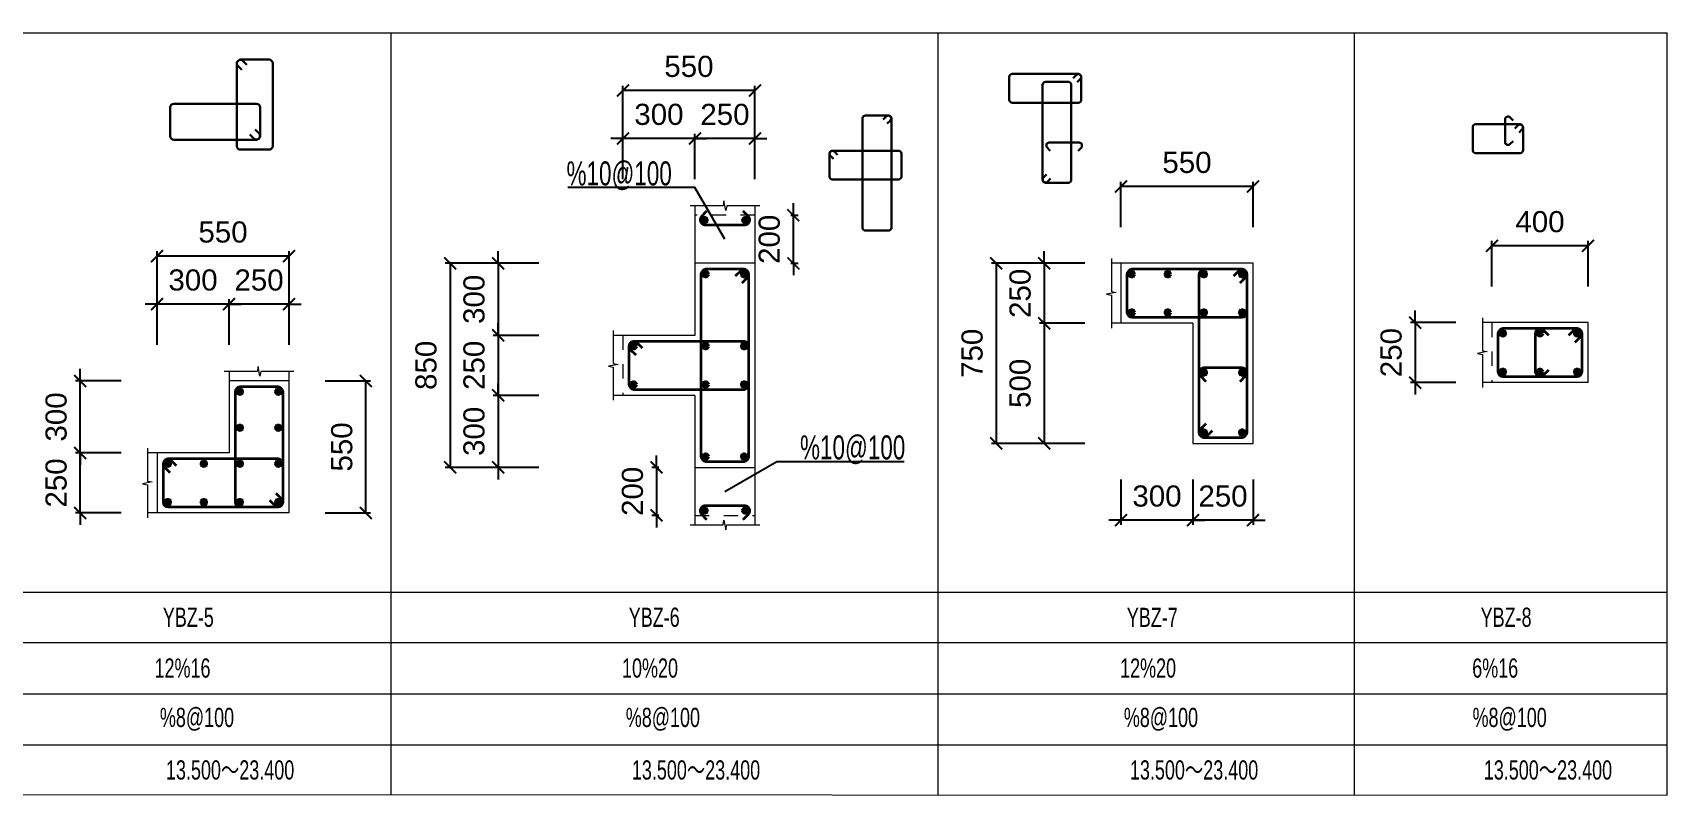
# Model space of a CAD drawing. Header units: millimetres. Extents: x -3831 to 465700, y 39900 to 106100.
# Drawn here: x 350005 to 356814, y 56599 to 59776 of the extents above; entities that cross this region are included whole.
import ezdxf

# ---------------------------------------------------------------- set-up
doc = ezdxf.new("R2010")
doc.units = ezdxf.units.MM
doc.linetypes.add('线型7', pattern=[120.000008, -30.000002, 60.000004, -30.000002])
for name, color, linetype, lineweight in [('S_EdgeMemberLongiBar', 1, 'Continuous', 50), ('S_EdgeMemberShape', 3, 'Continuous', 9), ('S_EdgeMemberShapeDash', 3, '线型7', 9), ('S_EdgeMemberTxt', 7, 'Continuous', 9), ('stirrupfig', 1, 'Continuous', 35), ('StirrupFig_x', 30, 'Continuous', 30), ('拉结区拉筋规', 9, 'Continuous', 25)]:
    doc.layers.add(name, color=color, linetype=linetype, lineweight=lineweight)
doc.layers.add('WALL-Beam', color=80, linetype='Continuous')
doc.styles.get("Standard").update_dxf_attribs({"font": 'arial.ttf'})
doc.styles.add('xxxx', font='RIF.ttf')
doc.dimstyles.new('ISO-25', dxfattribs={"dimtxt": 2.5, "dimasz": 2.5, "dimexe": 1.25, "dimexo": 0.625, "dimtad": 1, "dimtxsty": 'Standard', "dimcen": 2.5, "dimadec": 0, "dimazin": 0, "dimtfac": 1, "dimtmove": 0, "dimatfit": 3, "dimfxl": 1, "dimarcsym": 0})

# ---------------------------------------------------------------- blocks, each defined once
blk = doc.blocks.new('_ArchTick')
at = {"color": 0, "linetype": 'ByBlock', "const_width": 0.15}
blk.add_lwpolyline([(-0.5, -0.5), (0.5, 0.5)], dxfattribs=at)
blk = doc.blocks.new('*D49')
at = {"layer": 'Defpoints', "color": 0, "transparency": 16777216}
for p in [(354538.4, 59135.6), (354538.4, 58815.6), (355088.4, 58815.6)]:
    blk.add_point(p, dxfattribs=at)
at = {"layer": 'WALL-Beam', "color": 0, "lineweight": -2, "transparency": 16777216}
for p, q in [((354538.4, 58965.6), (354538.4, 59155.6)), ((355088.4, 59135.6), (354538.4, 59135.6)), ((355088.4, 58965.6), (355088.4, 59155.6))]:
    blk.add_line(p, q, dxfattribs=at)
at = {"layer": 'WALL-Beam', "color": 0, "lineweight": -2, "transparency": 16777216, "xscale": 50, "yscale": 50, "zscale": 50, "rotation": 180}
blk.add_blockref('_ArchTick', (354538.4, 59135.6), dxfattribs=at)
at = {"layer": 'WALL-Beam', "color": 0, "lineweight": -2, "transparency": 16777216, "xscale": 50, "yscale": 50, "zscale": 50}
blk.add_blockref('_ArchTick', (355088.4, 59135.6), dxfattribs=at)
at = {"layer": 'WALL-Beam', "color": 7, "transparency": 16777216, "insert": (354813.4, 59235.5), "char_height": 88, "attachment_point": 5}
blk.add_mtext('550', dxfattribs=at)
blk = doc.blocks.new('*D50')
at = {"layer": 'Defpoints', "color": 0, "transparency": 16777216}
for p in [(354838.4, 58065.6), (355088.4, 58065.6), (354838.4, 57745.6)]:
    blk.add_point(p, dxfattribs=at)
at = {"layer": 'WALL-Beam', "color": 0, "lineweight": -2, "transparency": 16777216}
for p, q in [((354838.4, 57915.6), (354838.4, 57725.6)), ((355088.4, 57915.6), (355088.4, 57725.6)), ((354838.4, 57745.6), (354788.4, 57745.6)), ((355088.4, 57745.6), (354838.4, 57745.6)), ((355088.4, 57745.6), (355138.4, 57745.6))]:
    blk.add_line(p, q, dxfattribs=at)
at = {"layer": 'WALL-Beam', "color": 0, "lineweight": -2, "transparency": 16777216, "xscale": 50, "yscale": 50, "zscale": 50}
blk.add_blockref('_ArchTick', (354838.4, 57745.6), dxfattribs=at)
at = {"layer": 'WALL-Beam', "color": 0, "lineweight": -2, "transparency": 16777216, "xscale": 50, "yscale": 50, "zscale": 50, "rotation": 180}
blk.add_blockref('_ArchTick', (355088.4, 57745.6), dxfattribs=at)
at = {"layer": 'WALL-Beam', "color": 7, "transparency": 16777216, "insert": (354963.4, 57845.5), "char_height": 88, "attachment_point": 5}
blk.add_mtext('250', dxfattribs=at)
blk = doc.blocks.new('*D51')
at = {"layer": 'Defpoints', "color": 0, "transparency": 16777216}
for p in [(354538.4, 58065.6), (354838.4, 58065.6), (354538.4, 57745.6)]:
    blk.add_point(p, dxfattribs=at)
at = {"layer": 'WALL-Beam', "color": 0, "lineweight": -2, "transparency": 16777216}
for p, q in [((354538.4, 57915.6), (354538.4, 57725.6)), ((354838.4, 57915.6), (354838.4, 57725.6)), ((354538.4, 57745.6), (354488.4, 57745.6)), ((354838.4, 57745.6), (354538.4, 57745.6)), ((354838.4, 57745.6), (354888.4, 57745.6))]:
    blk.add_line(p, q, dxfattribs=at)
at = {"layer": 'WALL-Beam', "color": 0, "lineweight": -2, "transparency": 16777216, "xscale": 50, "yscale": 50, "zscale": 50}
blk.add_blockref('_ArchTick', (354538.4, 57745.6), dxfattribs=at)
at = {"layer": 'WALL-Beam', "color": 0, "lineweight": -2, "transparency": 16777216, "xscale": 50, "yscale": 50, "zscale": 50, "rotation": 180}
blk.add_blockref('_ArchTick', (354838.4, 57745.6), dxfattribs=at)
at = {"layer": 'WALL-Beam', "color": 7, "transparency": 16777216, "insert": (354688.4, 57845.6), "char_height": 88, "attachment_point": 5}
blk.add_mtext('300', dxfattribs=at)
blk = doc.blocks.new('*D52')
at = {"layer": 'Defpoints', "color": 0, "transparency": 16777216}
for p in [(354538.4, 58815.6), (354218.4, 58565.6), (354538.4, 58565.6)]:
    blk.add_point(p, dxfattribs=at)
at = {"layer": 'WALL-Beam', "color": 0, "lineweight": -2, "transparency": 16777216}
for p, q in [((354218.4, 58815.6), (354218.4, 58865.6)), ((354388.4, 58815.6), (354198.4, 58815.6)), ((354218.4, 58815.6), (354218.4, 58565.6)), ((354388.4, 58565.6), (354198.4, 58565.6)), ((354218.4, 58565.6), (354218.4, 58515.6))]:
    blk.add_line(p, q, dxfattribs=at)
at = {"layer": 'WALL-Beam', "color": 0, "lineweight": -2, "transparency": 16777216, "xscale": 50, "yscale": 50, "zscale": 50}
for p, rotation in [((354218.4, 58815.6), 270), ((354218.4, 58565.6), 90)]:
    blk.add_blockref('_ArchTick', p, dxfattribs=dict(at, rotation=rotation))
at = {"layer": 'WALL-Beam', "color": 7, "transparency": 16777216, "insert": (354118.5, 58690.6), "char_height": 88, "attachment_point": 5, "rotation": 90}
blk.add_mtext('250', dxfattribs=at)
blk = doc.blocks.new('*D53')
at = {"layer": 'Defpoints', "color": 0, "transparency": 16777216}
for p in [(354538.4, 58565.6), (354218.4, 58065.6), (354538.4, 58065.6)]:
    blk.add_point(p, dxfattribs=at)
at = {"layer": 'WALL-Beam', "color": 0, "lineweight": -2, "transparency": 16777216}
for p, q in [((354388.4, 58565.6), (354198.4, 58565.6)), ((354218.4, 58565.6), (354218.4, 58065.6)), ((354388.4, 58065.6), (354198.4, 58065.6))]:
    blk.add_line(p, q, dxfattribs=at)
at = {"layer": 'WALL-Beam', "color": 0, "lineweight": -2, "transparency": 16777216, "xscale": 50, "yscale": 50, "zscale": 50}
for p, rotation in [((354218.4, 58565.6), 90), ((354218.4, 58065.6), 270)]:
    blk.add_blockref('_ArchTick', p, dxfattribs=dict(at, rotation=rotation))
at = {"layer": 'WALL-Beam', "color": 7, "transparency": 16777216, "insert": (354118.5, 58315.6), "char_height": 88, "attachment_point": 5, "rotation": 90}
blk.add_mtext('500', dxfattribs=at)
blk = doc.blocks.new('*D54')
at = {"layer": 'Defpoints', "color": 0, "transparency": 16777216}
for p in [(354538.4, 58815.6), (354018.4, 58065.6), (354538.4, 58065.6)]:
    blk.add_point(p, dxfattribs=at)
at = {"layer": 'WALL-Beam', "color": 0, "lineweight": -2, "transparency": 16777216}
for p, q in [((354388.4, 58815.6), (353998.4, 58815.6)), ((354018.4, 58815.6), (354018.4, 58065.6)), ((354388.4, 58065.6), (353998.4, 58065.6))]:
    blk.add_line(p, q, dxfattribs=at)
at = {"layer": 'WALL-Beam', "color": 0, "lineweight": -2, "transparency": 16777216, "xscale": 50, "yscale": 50, "zscale": 50}
for p, rotation in [((354018.4, 58815.6), 90), ((354018.4, 58065.6), 270)]:
    blk.add_blockref('_ArchTick', p, dxfattribs=dict(at, rotation=rotation))
at = {"layer": 'WALL-Beam', "color": 7, "transparency": 16777216, "insert": (353918.5, 58440.6), "char_height": 88, "attachment_point": 5, "rotation": 90}
blk.add_mtext('750', dxfattribs=at)
blk = doc.blocks.new('*D40')
at = {"layer": 'Defpoints', "color": 0, "transparency": 16777216}
for p in [(353013.5, 59015.6), (353173.5, 59015.6), (353013.5, 58815.6)]:
    blk.add_point(p, dxfattribs=at)
at = {"layer": 'WALL-Beam', "color": 0, "lineweight": -2, "transparency": 16777216}
for p, q in [((353173.5, 59015.6), (353173.5, 59065.6)), ((353163.5, 59015.6), (353193.5, 59015.6)), ((353173.5, 58815.6), (353173.5, 59015.6)), ((353163.5, 58815.6), (353193.5, 58815.6)), ((353173.5, 58815.6), (353173.5, 58765.6))]:
    blk.add_line(p, q, dxfattribs=at)
at = {"layer": 'WALL-Beam', "color": 0, "lineweight": -2, "transparency": 16777216, "xscale": 50, "yscale": 50, "zscale": 50}
for p, rotation in [((353173.5, 59015.6), 270), ((353173.5, 58815.6), 90)]:
    blk.add_blockref('_ArchTick', p, dxfattribs=dict(at, rotation=rotation))
at = {"layer": 'WALL-Beam', "color": 7, "transparency": 16777216, "insert": (353073.5, 58915.6), "char_height": 88, "attachment_point": 5, "rotation": 90}
blk.add_mtext('200', dxfattribs=at)
blk = doc.blocks.new('*D41')
at = {"layer": 'Defpoints', "color": 0, "transparency": 16777216}
for p in [(352763.5, 57965.6), (352603.5, 57765.6), (352763.5, 57765.6)]:
    blk.add_point(p, dxfattribs=at)
at = {"layer": 'WALL-Beam', "color": 0, "lineweight": -2, "transparency": 16777216}
for p, q in [((352613.5, 57965.6), (352583.5, 57965.6)), ((352603.5, 57965.6), (352603.5, 58015.6)), ((352603.5, 57965.6), (352603.5, 57765.6)), ((352613.5, 57765.6), (352583.5, 57765.6)), ((352603.5, 57765.6), (352603.5, 57715.6))]:
    blk.add_line(p, q, dxfattribs=at)
at = {"layer": 'WALL-Beam', "color": 0, "lineweight": -2, "transparency": 16777216, "xscale": 50, "yscale": 50, "zscale": 50}
for p, rotation in [((352603.5, 57965.6), 270), ((352603.5, 57765.6), 90)]:
    blk.add_blockref('_ArchTick', p, dxfattribs=dict(at, rotation=rotation))
at = {"layer": 'WALL-Beam', "color": 7, "transparency": 16777216, "insert": (352503.5, 57865.6), "char_height": 88, "attachment_point": 5, "rotation": 90}
blk.add_mtext('200', dxfattribs=at)
blk = doc.blocks.new('*D42')
at = {"layer": 'Defpoints', "color": 0, "transparency": 16777216}
for p in [(352763.5, 59335.6), (352763.5, 59015.6), (353013.5, 59015.6)]:
    blk.add_point(p, dxfattribs=at)
at = {"layer": 'WALL-Beam', "color": 0, "lineweight": -2, "transparency": 16777216}
for p, q in [((352763.5, 59335.6), (352713.5, 59335.6)), ((352763.5, 59165.6), (352763.5, 59355.6)), ((353013.5, 59335.6), (352763.5, 59335.6)), ((353013.5, 59165.6), (353013.5, 59355.6)), ((353013.5, 59335.6), (353063.5, 59335.6))]:
    blk.add_line(p, q, dxfattribs=at)
at = {"layer": 'WALL-Beam', "color": 0, "lineweight": -2, "transparency": 16777216, "xscale": 50, "yscale": 50, "zscale": 50}
blk.add_blockref('_ArchTick', (352763.5, 59335.6), dxfattribs=at)
at = {"layer": 'WALL-Beam', "color": 0, "lineweight": -2, "transparency": 16777216, "xscale": 50, "yscale": 50, "zscale": 50, "rotation": 180}
blk.add_blockref('_ArchTick', (353013.5, 59335.6), dxfattribs=at)
at = {"layer": 'WALL-Beam', "color": 7, "transparency": 16777216, "insert": (352888.5, 59435.5), "char_height": 88, "attachment_point": 5}
blk.add_mtext('250', dxfattribs=at)
blk = doc.blocks.new('*D43')
at = {"layer": 'Defpoints', "color": 0, "transparency": 16777216}
for p in [(352463.5, 59335.6), (352463.5, 59015.6), (352763.5, 59015.6)]:
    blk.add_point(p, dxfattribs=at)
at = {"layer": 'WALL-Beam', "color": 0, "lineweight": -2, "transparency": 16777216}
for p, q in [((352463.5, 59335.6), (352413.5, 59335.6)), ((352463.5, 59165.6), (352463.5, 59355.6)), ((352763.5, 59335.6), (352463.5, 59335.6)), ((352763.5, 59165.6), (352763.5, 59355.6)), ((352763.5, 59335.6), (352813.5, 59335.6))]:
    blk.add_line(p, q, dxfattribs=at)
at = {"layer": 'WALL-Beam', "color": 0, "lineweight": -2, "transparency": 16777216, "xscale": 50, "yscale": 50, "zscale": 50}
blk.add_blockref('_ArchTick', (352463.5, 59335.6), dxfattribs=at)
at = {"layer": 'WALL-Beam', "color": 0, "lineweight": -2, "transparency": 16777216, "xscale": 50, "yscale": 50, "zscale": 50, "rotation": 180}
blk.add_blockref('_ArchTick', (352763.5, 59335.6), dxfattribs=at)
at = {"layer": 'WALL-Beam', "color": 7, "transparency": 16777216, "insert": (352613.5, 59435.6), "char_height": 88, "attachment_point": 5}
blk.add_mtext('300', dxfattribs=at)
blk = doc.blocks.new('*D44')
at = {"layer": 'Defpoints', "color": 0, "transparency": 16777216}
for p in [(352463.5, 59535.6), (352463.5, 59015.6), (353013.5, 59015.6)]:
    blk.add_point(p, dxfattribs=at)
at = {"layer": 'WALL-Beam', "color": 0, "lineweight": -2, "transparency": 16777216}
for p, q in [((352463.5, 59165.6), (352463.5, 59555.6)), ((353013.5, 59535.6), (352463.5, 59535.6)), ((353013.5, 59165.6), (353013.5, 59555.6))]:
    blk.add_line(p, q, dxfattribs=at)
at = {"layer": 'WALL-Beam', "color": 0, "lineweight": -2, "transparency": 16777216, "xscale": 50, "yscale": 50, "zscale": 50, "rotation": 180}
blk.add_blockref('_ArchTick', (352463.5, 59535.6), dxfattribs=at)
at = {"layer": 'WALL-Beam', "color": 0, "lineweight": -2, "transparency": 16777216, "xscale": 50, "yscale": 50, "zscale": 50}
blk.add_blockref('_ArchTick', (353013.5, 59535.6), dxfattribs=at)
at = {"layer": 'WALL-Beam', "color": 7, "transparency": 16777216, "insert": (352738.5, 59635.5), "char_height": 88, "attachment_point": 5}
blk.add_mtext('550', dxfattribs=at)
blk = doc.blocks.new('*D45')
at = {"layer": 'Defpoints', "color": 0, "transparency": 16777216}
for p in [(352263.5, 58815.6), (351943.5, 58515.6), (352263.5, 58515.6)]:
    blk.add_point(p, dxfattribs=at)
at = {"layer": 'WALL-Beam', "color": 0, "lineweight": -2, "transparency": 16777216}
for p, q in [((351943.5, 58815.6), (351943.5, 58865.6)), ((352113.5, 58815.6), (351923.5, 58815.6)), ((351943.5, 58815.6), (351943.5, 58515.6)), ((352113.5, 58515.6), (351923.5, 58515.6)), ((351943.5, 58515.6), (351943.5, 58465.6))]:
    blk.add_line(p, q, dxfattribs=at)
at = {"layer": 'WALL-Beam', "color": 0, "lineweight": -2, "transparency": 16777216, "xscale": 50, "yscale": 50, "zscale": 50}
for p, rotation in [((351943.5, 58815.6), 270), ((351943.5, 58515.6), 90)]:
    blk.add_blockref('_ArchTick', p, dxfattribs=dict(at, rotation=rotation))
at = {"layer": 'WALL-Beam', "color": 7, "transparency": 16777216, "insert": (351843.5, 58665.6), "char_height": 88, "attachment_point": 5, "rotation": 90}
blk.add_mtext('300', dxfattribs=at)
blk = doc.blocks.new('*D46')
at = {"layer": 'Defpoints', "color": 0, "transparency": 16777216}
for p in [(352263.5, 58515.6), (351943.5, 58265.6), (352263.5, 58265.6)]:
    blk.add_point(p, dxfattribs=at)
at = {"layer": 'WALL-Beam', "color": 0, "lineweight": -2, "transparency": 16777216}
for p, q in [((351943.5, 58515.6), (351943.5, 58565.6)), ((352113.5, 58515.6), (351923.5, 58515.6)), ((351943.5, 58515.6), (351943.5, 58265.6)), ((352113.5, 58265.6), (351923.5, 58265.6)), ((351943.5, 58265.6), (351943.5, 58215.6))]:
    blk.add_line(p, q, dxfattribs=at)
at = {"layer": 'WALL-Beam', "color": 0, "lineweight": -2, "transparency": 16777216, "xscale": 50, "yscale": 50, "zscale": 50}
for p, rotation in [((351943.5, 58515.6), 270), ((351943.5, 58265.6), 90)]:
    blk.add_blockref('_ArchTick', p, dxfattribs=dict(at, rotation=rotation))
at = {"layer": 'WALL-Beam', "color": 7, "transparency": 16777216, "insert": (351843.5, 58390.6), "char_height": 88, "attachment_point": 5, "rotation": 90}
blk.add_mtext('250', dxfattribs=at)
blk = doc.blocks.new('*D47')
at = {"layer": 'Defpoints', "color": 0, "transparency": 16777216}
for p in [(352263.5, 58265.6), (351943.5, 57965.6), (352263.5, 57965.6)]:
    blk.add_point(p, dxfattribs=at)
at = {"layer": 'WALL-Beam', "color": 0, "lineweight": -2, "transparency": 16777216}
for p, q in [((351943.5, 58265.6), (351943.5, 58315.6)), ((352113.5, 58265.6), (351923.5, 58265.6)), ((351943.5, 58265.6), (351943.5, 57965.6)), ((352113.5, 57965.6), (351923.5, 57965.6)), ((351943.5, 57965.6), (351943.5, 57915.6))]:
    blk.add_line(p, q, dxfattribs=at)
at = {"layer": 'WALL-Beam', "color": 0, "lineweight": -2, "transparency": 16777216, "xscale": 50, "yscale": 50, "zscale": 50}
for p, rotation in [((351943.5, 58265.6), 270), ((351943.5, 57965.6), 90)]:
    blk.add_blockref('_ArchTick', p, dxfattribs=dict(at, rotation=rotation))
at = {"layer": 'WALL-Beam', "color": 7, "transparency": 16777216, "insert": (351843.5, 58115.6), "char_height": 88, "attachment_point": 5, "rotation": 90}
blk.add_mtext('300', dxfattribs=at)
blk = doc.blocks.new('*D48')
at = {"layer": 'Defpoints', "color": 0, "transparency": 16777216}
for p in [(352263.5, 58815.6), (351743.5, 57965.6), (352263.5, 57965.6)]:
    blk.add_point(p, dxfattribs=at)
at = {"layer": 'WALL-Beam', "color": 0, "lineweight": -2, "transparency": 16777216}
for p, q in [((352113.5, 58815.6), (351723.5, 58815.6)), ((351743.5, 58815.6), (351743.5, 57965.6)), ((352113.5, 57965.6), (351723.5, 57965.6))]:
    blk.add_line(p, q, dxfattribs=at)
at = {"layer": 'WALL-Beam', "color": 0, "lineweight": -2, "transparency": 16777216, "xscale": 50, "yscale": 50, "zscale": 50}
for p, rotation in [((351743.5, 58815.6), 90), ((351743.5, 57965.6), 270)]:
    blk.add_blockref('_ArchTick', p, dxfattribs=dict(at, rotation=rotation))
at = {"layer": 'WALL-Beam', "color": 7, "transparency": 16777216, "insert": (351643.5, 58390.6), "char_height": 88, "attachment_point": 5, "rotation": 90}
blk.add_mtext('850', dxfattribs=at)
blk = doc.blocks.new('*D61')
at = {"layer": 'Defpoints', "color": 0, "transparency": 16777216}
for p in [(351072.6, 58325.6), (351392.6, 58325.6), (351072.6, 57775.6)]:
    blk.add_point(p, dxfattribs=at)
at = {"layer": 'WALL-Beam', "color": 0, "lineweight": -2, "transparency": 16777216}
for p, q in [((351222.6, 58325.6), (351412.6, 58325.6)), ((351392.6, 57775.6), (351392.6, 58325.6)), ((351222.6, 57775.6), (351412.6, 57775.6))]:
    blk.add_line(p, q, dxfattribs=at)
at = {"layer": 'WALL-Beam', "color": 0, "lineweight": -2, "transparency": 16777216, "xscale": 50, "yscale": 50, "zscale": 50}
for p, rotation in [((351392.6, 58325.6), 90), ((351392.6, 57775.6), 270)]:
    blk.add_blockref('_ArchTick', p, dxfattribs=dict(at, rotation=rotation))
at = {"layer": 'WALL-Beam', "color": 7, "transparency": 16777216, "insert": (351292.6, 58050.6), "char_height": 88, "attachment_point": 5, "rotation": 90}
blk.add_mtext('550', dxfattribs=at)
blk = doc.blocks.new('*D62')
at = {"layer": 'Defpoints', "color": 0, "transparency": 16777216}
for p in [(350202.6, 58025.6), (350522.6, 58025.6), (350522.6, 57775.6)]:
    blk.add_point(p, dxfattribs=at)
at = {"layer": 'WALL-Beam', "color": 0, "lineweight": -2, "transparency": 16777216}
for p, q in [((350372.6, 58025.6), (350182.6, 58025.6)), ((350202.6, 58025.6), (350202.6, 58075.6)), ((350202.6, 57775.6), (350202.6, 58025.6)), ((350372.6, 57775.6), (350182.6, 57775.6)), ((350202.6, 57775.6), (350202.6, 57725.6))]:
    blk.add_line(p, q, dxfattribs=at)
at = {"layer": 'WALL-Beam', "color": 0, "lineweight": -2, "transparency": 16777216, "xscale": 50, "yscale": 50, "zscale": 50}
for p, rotation in [((350202.6, 58025.6), 270), ((350202.6, 57775.6), 90)]:
    blk.add_blockref('_ArchTick', p, dxfattribs=dict(at, rotation=rotation))
at = {"layer": 'WALL-Beam', "color": 7, "transparency": 16777216, "insert": (350102.6, 57900.6), "char_height": 88, "attachment_point": 5, "rotation": 90}
blk.add_mtext('250', dxfattribs=at)
blk = doc.blocks.new('*D63')
at = {"layer": 'Defpoints', "color": 0, "transparency": 16777216}
for p in [(350202.6, 58325.6), (350522.6, 58325.6), (350522.6, 58025.6)]:
    blk.add_point(p, dxfattribs=at)
at = {"layer": 'WALL-Beam', "color": 0, "lineweight": -2, "transparency": 16777216}
for p, q in [((350202.6, 58325.6), (350202.6, 58375.6)), ((350372.6, 58325.6), (350182.6, 58325.6)), ((350202.6, 58025.6), (350202.6, 58325.6)), ((350372.6, 58025.6), (350182.6, 58025.6)), ((350202.6, 58025.6), (350202.6, 57975.6))]:
    blk.add_line(p, q, dxfattribs=at)
at = {"layer": 'WALL-Beam', "color": 0, "lineweight": -2, "transparency": 16777216, "xscale": 50, "yscale": 50, "zscale": 50}
for p, rotation in [((350202.6, 58325.6), 270), ((350202.6, 58025.6), 90)]:
    blk.add_blockref('_ArchTick', p, dxfattribs=dict(at, rotation=rotation))
at = {"layer": 'WALL-Beam', "color": 7, "transparency": 16777216, "insert": (350102.6, 58175.6), "char_height": 88, "attachment_point": 5, "rotation": 90}
blk.add_mtext('300', dxfattribs=at)
blk = doc.blocks.new('*D64')
at = {"layer": 'Defpoints', "color": 0, "transparency": 16777216}
for p in [(350822.6, 58645.6), (350822.6, 58325.6), (351072.6, 58325.6)]:
    blk.add_point(p, dxfattribs=at)
at = {"layer": 'WALL-Beam', "color": 0, "lineweight": -2, "transparency": 16777216}
for p, q in [((350822.6, 58645.6), (350772.6, 58645.6)), ((350822.6, 58475.6), (350822.6, 58665.6)), ((351072.6, 58645.6), (350822.6, 58645.6)), ((351072.6, 58475.6), (351072.6, 58665.6)), ((351072.6, 58645.6), (351122.6, 58645.6))]:
    blk.add_line(p, q, dxfattribs=at)
at = {"layer": 'WALL-Beam', "color": 0, "lineweight": -2, "transparency": 16777216, "xscale": 50, "yscale": 50, "zscale": 50}
blk.add_blockref('_ArchTick', (350822.6, 58645.6), dxfattribs=at)
at = {"layer": 'WALL-Beam', "color": 0, "lineweight": -2, "transparency": 16777216, "xscale": 50, "yscale": 50, "zscale": 50, "rotation": 180}
blk.add_blockref('_ArchTick', (351072.6, 58645.6), dxfattribs=at)
at = {"layer": 'WALL-Beam', "color": 7, "transparency": 16777216, "insert": (350947.6, 58745.5), "char_height": 88, "attachment_point": 5}
blk.add_mtext('250', dxfattribs=at)
blk = doc.blocks.new('*D65')
at = {"layer": 'Defpoints', "color": 0, "transparency": 16777216}
for p in [(350522.6, 58645.6), (350522.6, 58325.6), (350822.6, 58325.6)]:
    blk.add_point(p, dxfattribs=at)
at = {"layer": 'WALL-Beam', "color": 0, "lineweight": -2, "transparency": 16777216}
for p, q in [((350522.6, 58645.6), (350472.6, 58645.6)), ((350522.6, 58475.6), (350522.6, 58665.6)), ((350822.6, 58645.6), (350522.6, 58645.6)), ((350822.6, 58475.6), (350822.6, 58665.6)), ((350822.6, 58645.6), (350872.6, 58645.6))]:
    blk.add_line(p, q, dxfattribs=at)
at = {"layer": 'WALL-Beam', "color": 0, "lineweight": -2, "transparency": 16777216, "xscale": 50, "yscale": 50, "zscale": 50}
blk.add_blockref('_ArchTick', (350522.6, 58645.6), dxfattribs=at)
at = {"layer": 'WALL-Beam', "color": 0, "lineweight": -2, "transparency": 16777216, "xscale": 50, "yscale": 50, "zscale": 50, "rotation": 180}
blk.add_blockref('_ArchTick', (350822.6, 58645.6), dxfattribs=at)
at = {"layer": 'WALL-Beam', "color": 7, "transparency": 16777216, "insert": (350672.6, 58745.6), "char_height": 88, "attachment_point": 5}
blk.add_mtext('300', dxfattribs=at)
blk = doc.blocks.new('*D66')
at = {"layer": 'Defpoints', "color": 0, "transparency": 16777216}
for p in [(350522.6, 58845.6), (350522.6, 58325.6), (351072.6, 58325.6)]:
    blk.add_point(p, dxfattribs=at)
at = {"layer": 'WALL-Beam', "color": 0, "lineweight": -2, "transparency": 16777216}
for p, q in [((350522.6, 58475.6), (350522.6, 58865.6)), ((351072.6, 58845.6), (350522.6, 58845.6)), ((351072.6, 58475.6), (351072.6, 58865.6))]:
    blk.add_line(p, q, dxfattribs=at)
at = {"layer": 'WALL-Beam', "color": 0, "lineweight": -2, "transparency": 16777216, "xscale": 50, "yscale": 50, "zscale": 50, "rotation": 180}
blk.add_blockref('_ArchTick', (350522.6, 58845.6), dxfattribs=at)
at = {"layer": 'WALL-Beam', "color": 0, "lineweight": -2, "transparency": 16777216, "xscale": 50, "yscale": 50, "zscale": 50}
blk.add_blockref('_ArchTick', (351072.6, 58845.6), dxfattribs=at)
at = {"layer": 'WALL-Beam', "color": 7, "transparency": 16777216, "insert": (350797.6, 58945.5), "char_height": 88, "attachment_point": 5}
blk.add_mtext('550', dxfattribs=at)
blk = doc.blocks.new('*D28')
at = {"layer": 'Defpoints', "color": 0, "transparency": 16777216}
for p in [(356084, 58888.6), (356084, 58568.6), (356484, 58568.6)]:
    blk.add_point(p, dxfattribs=at)
at = {"layer": 'WALL-Beam', "color": 0, "lineweight": -2, "transparency": 16777216}
for p, q in [((356084, 58718.6), (356084, 58908.6)), ((356484, 58718.6), (356484, 58908.6)), ((356484, 58888.6), (356084, 58888.6))]:
    blk.add_line(p, q, dxfattribs=at)
at = {"layer": 'WALL-Beam', "color": 0, "lineweight": -2, "transparency": 16777216, "xscale": 50, "yscale": 50, "zscale": 50, "rotation": 180}
blk.add_blockref('_ArchTick', (356084, 58888.6), dxfattribs=at)
at = {"layer": 'WALL-Beam', "color": 0, "lineweight": -2, "transparency": 16777216, "xscale": 50, "yscale": 50, "zscale": 50}
blk.add_blockref('_ArchTick', (356484, 58888.6), dxfattribs=at)
at = {"layer": 'WALL-Beam', "color": 7, "transparency": 16777216, "insert": (356284, 58988.6), "char_height": 88, "attachment_point": 5}
blk.add_mtext('400', dxfattribs=at)
blk = doc.blocks.new('*D29')
at = {"layer": 'Defpoints', "color": 0, "transparency": 16777216}
for p in [(356084, 58568.6), (355764, 58318.6), (356084, 58318.6)]:
    blk.add_point(p, dxfattribs=at)
at = {"layer": 'WALL-Beam', "color": 0, "lineweight": -2, "transparency": 16777216}
for p, q in [((355934, 58568.6), (355744, 58568.6)), ((355764, 58568.6), (355764, 58618.6)), ((355764, 58568.6), (355764, 58318.6)), ((355934, 58318.6), (355744, 58318.6)), ((355764, 58318.6), (355764, 58268.6))]:
    blk.add_line(p, q, dxfattribs=at)
at = {"layer": 'WALL-Beam', "color": 0, "lineweight": -2, "transparency": 16777216, "xscale": 50, "yscale": 50, "zscale": 50}
for p, rotation in [((355764, 58568.6), 270), ((355764, 58318.6), 90)]:
    blk.add_blockref('_ArchTick', p, dxfattribs=dict(at, rotation=rotation))
at = {"layer": 'WALL-Beam', "color": 7, "transparency": 16777216, "insert": (355664.1, 58443.6), "char_height": 88, "attachment_point": 5, "rotation": 90}
blk.add_mtext('250', dxfattribs=at)

msp = doc.modelspace()

# ---------------------------------------------------------------- hatches: boundary and pattern name
at = {"layer": 'S_EdgeMemberLongiBar'}
h = msp.add_hatch(color=256, dxfattribs=at)
h.dxf.hatch_style = 1
edge = h.paths.add_edge_path()
edge.add_arc((352803.46256, 58995.59785), 10, 0, 360)
h = msp.add_hatch(color=256, dxfattribs=at)
h.dxf.hatch_style = 1
edge = h.paths.add_edge_path()
edge.add_arc((352973.46256, 58995.59785), 10, 0, 360)
h = msp.add_hatch(color=256, dxfattribs=at)
h.dxf.hatch_style = 1
edge = h.paths.add_edge_path()
edge.add_arc((352808.46256, 58770.59785), 10, 0, 360)
h = msp.add_hatch(color=256, dxfattribs=at)
h.dxf.hatch_style = 1
edge = h.paths.add_edge_path()
edge.add_arc((352968.46256, 58770.59785), 10, 0, 360)
h = msp.add_hatch(color=256, dxfattribs=at)
h.dxf.hatch_style = 1
edge = h.paths.add_edge_path()
edge.add_arc((354583.39022, 58770.59785), 10, 0, 360)
h = msp.add_hatch(color=256, dxfattribs=at)
h.dxf.hatch_style = 1
edge = h.paths.add_edge_path()
edge.add_arc((354733.39022, 58770.59785), 10, 0, 360)
h = msp.add_hatch(color=256, dxfattribs=at)
h.dxf.hatch_style = 1
edge = h.paths.add_edge_path()
edge.add_arc((354883.39022, 58770.59785), 10, 0, 360)
h = msp.add_hatch(color=256, dxfattribs=at)
h.dxf.hatch_style = 1
edge = h.paths.add_edge_path()
edge.add_arc((355043.39022, 58770.59785), 10, 0, 360)
h = msp.add_hatch(color=256, dxfattribs=at)
h.dxf.hatch_style = 1
edge = h.paths.add_edge_path()
edge.add_arc((354583.39022, 58610.59785), 10, 0, 360)
h = msp.add_hatch(color=256, dxfattribs=at)
h.dxf.hatch_style = 1
edge = h.paths.add_edge_path()
edge.add_arc((354733.39022, 58610.59785), 10, 0, 360)
h = msp.add_hatch(color=256, dxfattribs=at)
h.dxf.hatch_style = 1
edge = h.paths.add_edge_path()
edge.add_arc((354883.39022, 58610.59785), 10, 0, 360)
h = msp.add_hatch(color=256, dxfattribs=at)
h.dxf.hatch_style = 1
edge = h.paths.add_edge_path()
edge.add_arc((355043.39022, 58610.59785), 10, 0, 360)
h = msp.add_hatch(color=256, dxfattribs=at)
h.dxf.hatch_style = 1
edge = h.paths.add_edge_path()
edge.add_arc((356128.99244, 58523.6199), 10, 0, 360)
h = msp.add_hatch(color=256, dxfattribs=at)
h.dxf.hatch_style = 1
edge = h.paths.add_edge_path()
edge.add_arc((356283.99244, 58523.6199), 10, 0, 360)
h = msp.add_hatch(color=256, dxfattribs=at)
h.dxf.hatch_style = 1
edge = h.paths.add_edge_path()
edge.add_arc((356438.99244, 58523.6199), 10, 0, 360)
h = msp.add_hatch(color=256, dxfattribs=at)
h.dxf.hatch_style = 1
edge = h.paths.add_edge_path()
edge.add_arc((352508.46256, 58470.59785), 10, 0, 360)
h = msp.add_hatch(color=256, dxfattribs=at)
h.dxf.hatch_style = 1
edge = h.paths.add_edge_path()
edge.add_arc((352808.46256, 58470.59785), 10, 0, 360)
h = msp.add_hatch(color=256, dxfattribs=at)
h.dxf.hatch_style = 1
edge = h.paths.add_edge_path()
edge.add_arc((352968.46256, 58470.59785), 10, 0, 360)
h = msp.add_hatch(color=256, dxfattribs=at)
h.dxf.hatch_style = 1
edge = h.paths.add_edge_path()
edge.add_arc((354883.39022, 58360.59785), 10, 0, 360)
h = msp.add_hatch(color=256, dxfattribs=at)
h.dxf.hatch_style = 1
edge = h.paths.add_edge_path()
edge.add_arc((355043.39022, 58360.59785), 10, 0, 360)
h = msp.add_hatch(color=256, dxfattribs=at)
h.dxf.hatch_style = 1
edge = h.paths.add_edge_path()
edge.add_arc((356128.99244, 58363.6199), 10, 0, 360)
h = msp.add_hatch(color=256, dxfattribs=at)
h.dxf.hatch_style = 1
edge = h.paths.add_edge_path()
edge.add_arc((356283.99244, 58363.6199), 10, 0, 360)
h = msp.add_hatch(color=256, dxfattribs=at)
h.dxf.hatch_style = 1
edge = h.paths.add_edge_path()
edge.add_arc((356438.99244, 58363.6199), 10, 0, 360)
h = msp.add_hatch(color=256, dxfattribs=at)
h.dxf.hatch_style = 1
edge = h.paths.add_edge_path()
edge.add_arc((352508.46256, 58310.59785), 10, 0, 360)
h = msp.add_hatch(color=256, dxfattribs=at)
h.dxf.hatch_style = 1
edge = h.paths.add_edge_path()
edge.add_arc((352808.46256, 58310.59785), 10, 0, 360)
h = msp.add_hatch(color=256, dxfattribs=at)
h.dxf.hatch_style = 1
edge = h.paths.add_edge_path()
edge.add_arc((352968.46256, 58310.59785), 10, 0, 360)
h = msp.add_hatch(color=256, dxfattribs=at)
h.dxf.hatch_style = 1
edge = h.paths.add_edge_path()
edge.add_arc((350867.55883, 58280.59785), 10, 0, 360)
h = msp.add_hatch(color=256, dxfattribs=at)
h.dxf.hatch_style = 1
edge = h.paths.add_edge_path()
edge.add_arc((351027.55883, 58280.59785), 10, 0, 360)
h = msp.add_hatch(color=256, dxfattribs=at)
h.dxf.hatch_style = 1
edge = h.paths.add_edge_path()
edge.add_arc((350867.55883, 58130.59785), 10, 0, 360)
h = msp.add_hatch(color=256, dxfattribs=at)
h.dxf.hatch_style = 1
edge = h.paths.add_edge_path()
edge.add_arc((351027.55883, 58130.59785), 10, 0, 360)
h = msp.add_hatch(color=256, dxfattribs=at)
h.dxf.hatch_style = 1
edge = h.paths.add_edge_path()
edge.add_arc((354883.39022, 58110.59785), 10, 0, 360)
h = msp.add_hatch(color=256, dxfattribs=at)
h.dxf.hatch_style = 1
edge = h.paths.add_edge_path()
edge.add_arc((355043.39022, 58110.59785), 10, 0, 360)
h = msp.add_hatch(color=256, dxfattribs=at)
h.dxf.hatch_style = 1
edge = h.paths.add_edge_path()
edge.add_arc((352808.46256, 58010.59785), 10, 0, 360)
h = msp.add_hatch(color=256, dxfattribs=at)
h.dxf.hatch_style = 1
edge = h.paths.add_edge_path()
edge.add_arc((352968.46256, 58010.59785), 10, 0, 360)
h = msp.add_hatch(color=256, dxfattribs=at)
h.dxf.hatch_style = 1
edge = h.paths.add_edge_path()
edge.add_arc((350567.55883, 57980.59785), 10, 0, 360)
h = msp.add_hatch(color=256, dxfattribs=at)
h.dxf.hatch_style = 1
edge = h.paths.add_edge_path()
edge.add_arc((350717.55883, 57980.59785), 10, 0, 360)
h = msp.add_hatch(color=256, dxfattribs=at)
h.dxf.hatch_style = 1
edge = h.paths.add_edge_path()
edge.add_arc((350867.55883, 57980.59785), 10, 0, 360)
h = msp.add_hatch(color=256, dxfattribs=at)
h.dxf.hatch_style = 1
edge = h.paths.add_edge_path()
edge.add_arc((351027.55883, 57980.59785), 10, 0, 360)
h = msp.add_hatch(color=256, dxfattribs=at)
h.dxf.hatch_style = 1
edge = h.paths.add_edge_path()
edge.add_arc((350567.55883, 57820.59785), 10, 0, 360)
h = msp.add_hatch(color=256, dxfattribs=at)
h.dxf.hatch_style = 1
edge = h.paths.add_edge_path()
edge.add_arc((350717.55883, 57820.59785), 10, 0, 360)
h = msp.add_hatch(color=256, dxfattribs=at)
h.dxf.hatch_style = 1
edge = h.paths.add_edge_path()
edge.add_arc((350867.55883, 57820.59785), 10, 0, 360)
h = msp.add_hatch(color=256, dxfattribs=at)
h.dxf.hatch_style = 1
edge = h.paths.add_edge_path()
edge.add_arc((351027.55883, 57820.59785), 10, 0, 360)
h = msp.add_hatch(color=256, dxfattribs=at)
h.dxf.hatch_style = 1
edge = h.paths.add_edge_path()
edge.add_arc((352803.46256, 57785.59785), 10, 0, 360)
h = msp.add_hatch(color=256, dxfattribs=at)
h.dxf.hatch_style = 1
edge = h.paths.add_edge_path()
edge.add_arc((352973.46256, 57785.59785), 10, 0, 360)

# ---------------------------------------------------------------- linework, layer by layer
for centre in [(352803.46256, 58995.59785), (352973.46256, 58995.59785), (352808.46256, 58770.59785), (352968.46256, 58770.59785), (354583.39022, 58770.59785), (354733.39022, 58770.59785), (354883.39022, 58770.59785), (355043.39022, 58770.59785), (354583.39022, 58610.59785), (354733.39022, 58610.59785), (354883.39022, 58610.59785), (355043.39022, 58610.59785), (356128.99244, 58523.6199), (356283.99244, 58523.6199), (356438.99244, 58523.6199), (352508.46256, 58470.59785), (352808.46256, 58470.59785), (352968.46256, 58470.59785), (354883.39022, 58360.59785), (355043.39022, 58360.59785), (356128.99244, 58363.6199), (356283.99244, 58363.6199), (356438.99244, 58363.6199), (352508.46256, 58310.59785), (352808.46256, 58310.59785), (352968.46256, 58310.59785), (350867.55883, 58280.59785), (351027.55883, 58280.59785), (350867.55883, 58130.59785), (351027.55883, 58130.59785), (354883.39022, 58110.59785), (355043.39022, 58110.59785), (352808.46256, 58010.59785), (352968.46256, 58010.59785), (350567.55883, 57980.59785), (350717.55883, 57980.59785), (350867.55883, 57980.59785), (351027.55883, 57980.59785), (350567.55883, 57820.59785), (350717.55883, 57820.59785), (350867.55883, 57820.59785), (351027.55883, 57820.59785), (352803.46256, 57785.59785), (352973.46256, 57785.59785)]:
    msp.add_circle(centre, 10, dxfattribs=at)
at = {"layer": 'S_EdgeMemberShape'}
for p, q in [((352763.46256, 59055.59785), (352763.46256, 58515.59785)), ((353013.46256, 59055.59785), (353013.46256, 57725.59785)), ((353013.46256, 58815.59785), (352763.46256, 58815.59785)), ((353013.46256, 58815.59785), (353013.46256, 58815.59785)), ((355088.39022, 58815.59785), (354498.39022, 58815.59785)), ((354538.39022, 58815.59785), (354538.39022, 58565.59785)), ((355088.39022, 58065.59785), (355088.39022, 58815.59785)), ((355088.39022, 58815.59785), (355088.39022, 58815.59785)), ((354838.39022, 58565.59785), (354498.39022, 58565.59785)), ((354838.39022, 58565.59785), (354838.39022, 58065.59785)), ((356483.99244, 58568.6199), (356043.99244, 58568.6199)), ((356483.99244, 58318.6199), (356483.99244, 58568.6199)), ((356483.99244, 58568.6199), (356483.99244, 58568.6199)), ((352763.46256, 58515.59785), (352423.46256, 58515.59785)), ((350822.55883, 58365.59785), (350822.55883, 58025.59785)), ((351072.55883, 57775.59785), (351072.55883, 58365.59785)), ((351072.55883, 58325.59785), (350822.55883, 58325.59785)), ((356483.99244, 58318.6199), (356043.99244, 58318.6199)), ((352763.46256, 58265.59785), (352423.46256, 58265.59785)), ((352763.46256, 58265.59785), (352763.46256, 57725.59785)), ((350822.55883, 58025.59785), (350482.55883, 58025.59785)), ((350522.55883, 58025.59785), (350522.55883, 57775.59785)), ((354838.39022, 58065.59785), (355088.39022, 58065.59785)), ((352763.46256, 57965.59785), (353013.46256, 57965.59785)), ((351072.55883, 57775.59785), (350482.55883, 57775.59785)), ((351072.55883, 57775.59785), (351072.55883, 57775.59785))]:
    msp.add_line(p, q, dxfattribs=at)
for points in [[(353033.46256, 59055.59785), (352896.46256, 59055.59785), (352892.46256, 59035.59785), (352884.46256, 59075.59785), (352880.46256, 59055.59785), (352743.46256, 59055.59785)], [(354498.39022, 58835.59785), (354498.39022, 58698.59785), (354518.39022, 58694.59785), (354478.39022, 58686.59785), (354498.39022, 58682.59785), (354498.39022, 58545.59785)], [(356043.99244, 58588.6199), (356043.99244, 58451.6199), (356063.99244, 58447.6199), (356023.99244, 58439.6199), (356043.99244, 58435.6199), (356043.99244, 58298.6199)], [(352423.46256, 58535.59785), (352423.46256, 58398.59785), (352443.46256, 58394.59785), (352403.46256, 58386.59785), (352423.46256, 58382.59785), (352423.46256, 58245.59785)], [(351092.55883, 58365.59785), (350955.55883, 58365.59785), (350951.55883, 58345.59785), (350943.55883, 58385.59785), (350939.55883, 58365.59785), (350802.55883, 58365.59785)], [(350482.55883, 58045.59785), (350482.55883, 57908.59785), (350502.55883, 57904.59785), (350462.55883, 57896.59785), (350482.55883, 57892.59785), (350482.55883, 57755.59785)], [(352743.46256, 57725.59785), (352880.46256, 57725.59785), (352884.46256, 57745.59785), (352892.46256, 57705.59785), (352896.46256, 57725.59785), (353033.46256, 57725.59785)]]:
    msp.add_lwpolyline(points, dxfattribs=at)
at = {"layer": 'S_EdgeMemberShapeDash'}
for p, q in [((353013.46256, 59015.59785), (352763.46256, 59015.59785)), ((356083.99244, 58568.6199), (356083.99244, 58318.6199)), ((352463.46256, 58515.59785), (352463.46256, 58265.59785)), ((352763.46256, 57765.59785), (353013.46256, 57765.59785))]:
    msp.add_line(p, q, dxfattribs=at)
at = {"layer": 'S_EdgeMemberTxt'}
for p, q in [((343894.91355, 59776.41049), (356814.37257, 59776.41049)), ((351497.55883, 56599.34087), (351497.55883, 59776.41049)), ((353776.23912, 56599.34087), (353776.23912, 59776.41049)), ((355511.23242, 56599.34087), (355511.23242, 59776.41049)), ((356814.37257, 56599.34087), (356814.37257, 59776.41049)), ((343894.91355, 57445.59785), (356814.37257, 57445.59785)), ((343894.91355, 57235.59785), (356814.37257, 57235.59785)), ((343894.91355, 57022.46936), (356814.37257, 57022.46936)), ((343894.91355, 56809.34087), (356814.37257, 56809.34087)), ((343894.91355, 56605.59785), (356814.37257, 56599.34087))]:
    msp.add_line(p, q, dxfattribs=at)
at = {"layer": 'stirrupfig'}
for points in [[(352811.95084, 59032.36738), (352789.32193, 59009.74042, 0.5890507543), (352803.46256, 58975.59785), (352973.46256, 58975.59785, 0.5890507543), (352987.60318, 59009.74042), (352964.97428, 59032.36738)], [(352959.97428, 58733.82831), (352982.60318, 58756.45527, 0.5890507543), (352968.46256, 58790.59785), (352808.46256, 58790.59785, 0.3926990819), (352788.46256, 58770.59785), (352788.46256, 58010.59785, 0.3926990819), (352808.46256, 57990.59785), (352968.46256, 57990.59785, 0.3926990819), (352988.46256, 58010.59785), (352988.46256, 58770.59785, 0.5890639677), (352954.32193, 58784.74042), (352931.69303, 58762.11347)], [(355034.90194, 58733.82831), (355057.53085, 58756.45527, 0.5890507543), (355043.39022, 58790.59785), (354583.39022, 58790.59785, 0.3926990819), (354563.39022, 58770.59785), (354563.39022, 58610.59785, 0.3926990819), (354583.39022, 58590.59785), (355043.39022, 58590.59785, 0.3926990819), (355063.39022, 58610.59785)], [(354883.39022, 58790.59785, 0.3926990819), (354863.39022, 58770.59785), (354863.39022, 58110.59785, 0.5890639677), (354897.53085, 58096.45527), (354920.15976, 58119.08222)], [(354891.87851, 58147.36738), (354869.2496, 58124.74042, 0.5890507543), (354883.39022, 58090.59785), (355043.39022, 58090.59785, 0.3926990819), (355063.39022, 58110.59785), (355063.39022, 58770.59785, 0.3926990819), (355043.39022, 58790.59785)], [(355063.39022, 58770.59785, 0.5890639677), (355029.2496, 58784.74042), (355006.62069, 58762.11347)], [(356430.50494, 58486.85037), (356453.13306, 58509.47732, 0.5890507543), (356438.99244, 58543.6199), (356128.99244, 58543.6199, 0.3926990819), (356108.99244, 58523.6199), (356108.99244, 58363.6199, 0.3926990819), (356128.99244, 58343.6199), (356438.99244, 58343.6199, 0.3926990819), (356458.99244, 58363.6199), (356458.99244, 58523.6199, 0.5890639677), (356424.85181, 58537.76248), (356402.22369, 58515.13553)], [(356320.76275, 58515.13553), (356298.13306, 58537.76248, 0.5890639677), (356263.99244, 58523.6199), (356263.99244, 58363.6199, 0.5890639677), (356298.13306, 58349.47732), (356320.76275, 58372.10428)], [(352545.23209, 58462.11347), (352522.60318, 58484.74042, 0.5890639677), (352488.46256, 58470.59785), (352488.46256, 58310.59785, 0.3926990819), (352508.46256, 58290.59785), (352968.46256, 58290.59785, 0.3926990819), (352988.46256, 58310.59785)], [(352988.46256, 58470.59785, 0.3926990819), (352968.46256, 58490.59785), (352508.46256, 58490.59785, 0.5890507543), (352494.32193, 58456.45527), (352516.95084, 58433.82831)], [(355034.90194, 58323.82831), (355057.53085, 58346.45527, 0.5890507543), (355043.39022, 58380.59785), (354883.39022, 58380.59785, 0.5890507543), (354869.2496, 58346.45527), (354891.87851, 58323.82831)], [(350990.79008, 57829.08222), (351013.4182, 57806.45527, 0.5890639677), (351047.55883, 57820.59785), (351047.55883, 58280.59785, 0.3926990819), (351027.55883, 58300.59785), (350867.55883, 58300.59785, 0.3926990819), (350847.55883, 58280.59785), (350847.55883, 57820.59785, 0.3926990819), (350867.55883, 57800.59785)], [(350604.32914, 57972.11347), (350581.69945, 57994.74042, 0.5890639677), (350547.55883, 57980.59785), (350547.55883, 57820.59785, 0.3926990819), (350567.55883, 57800.59785), (351027.55883, 57800.59785, 0.3926990819), (351047.55883, 57820.59785)], [(351047.55883, 57980.59785, 0.3926990819), (351027.55883, 58000.59785), (350567.55883, 58000.59785, 0.5890507543), (350553.4182, 57966.45527), (350576.04789, 57943.82831)], [(351027.55883, 57800.59785, 0.5890507543), (351041.69945, 57834.74042), (351019.07133, 57857.36738)], [(352964.97428, 57748.82831), (352987.60318, 57771.45527, 0.5890507543), (352973.46256, 57805.59785), (352803.46256, 57805.59785, 0.5890507543), (352789.32193, 57771.45527), (352811.95084, 57748.82831)]]:
    msp.add_lwpolyline(points, format="xyb", dxfattribs=at)
at = {"layer": 'StirrupFig_x'}
for points in [[(350875.99835, 59621.54093), (350859.02492, 59638.51261, -0.5890208843), (350869.63507, 59664.11954), (350989.63039, 59664.11954, -0.3926610986), (351004.63507, 59649.12101), (351004.63507, 59304.12394, -0.3926610986), (350989.63039, 59289.1254), (350869.63507, 59289.1254, -0.3926610986), (350854.63039, 59304.12394), (350854.63039, 59649.12101, -0.5889644412), (350880.24171, 59659.72941), (350897.21164, 59642.75773)], [(354356.0301, 59570.38079), (354369.60744, 59583.95673, 0.5890185651), (354361.12073, 59604.44298), (354085.11955, 59604.44298, 0.3927439713), (354073.12073, 59592.44485), (354073.12073, 59496.44298, 0.3927439713), (354085.11955, 59484.44485), (354361.12073, 59484.44485, 0.3927439713), (354373.11955, 59496.44298), (354373.11955, 59592.44485, 0.5890208843), (354352.63401, 59600.93298), (354339.05666, 59587.35423)], [(354228.45158, 59185.38891), (354214.87424, 59171.81016, 0.5890726966), (354223.36096, 59151.32673), (354319.36213, 59151.32673, 0.3927439713), (354331.36096, 59163.32485), (354331.36096, 59559.32485, 0.3927439713), (354319.36213, 59571.32298), (354223.36096, 59571.32298, 0.3927439713), (354211.36213, 59559.32485), (354211.36213, 59163.32485, 0.5890208843), (354231.84768, 59154.83673), (354245.42502, 59168.41548)], [(350931.0671, 59373.1049), (350948.04054, 59356.13322, -0.5890208843), (350937.43039, 59330.52628), (350592.43507, 59330.52628, -0.3926610986), (350577.43039, 59345.52482), (350577.43039, 59465.52189, -0.3926610986), (350592.43507, 59480.52042), (350937.43039, 59480.52042, -0.3926610986), (350952.43507, 59465.52189), (350952.43507, 59345.52482, -0.5889644412), (350926.82375, 59334.91642), (350909.85382, 59351.8881)], [(353564.92835, 59397.59884), (353578.5071, 59411.17478, 0.5890073529), (353570.01897, 59431.66103), (353474.02272, 59431.66103, 0.3926300376), (353462.01897, 59419.66009), (353462.01897, 58963.66384, 0.3926714527), (353474.02272, 58951.66572), (353570.01897, 58951.66572, 0.3926714527), (353582.02272, 58963.66384), (353582.02272, 59419.66009, 0.5889532321), (353561.53366, 59428.14822), (353547.95491, 59414.56947)], [(356196.63132, 59360.80042), (356210.21007, 59374.37636, 0.5890073529), (356201.72195, 59394.86261), (356015.7257, 59394.86261, 0.3926714527), (356003.72195, 59382.86448), (356003.72195, 59286.86261, 0.3926714527), (356015.7257, 59274.86448), (356201.72195, 59274.86448, 0.3926714527), (356213.7257, 59286.86261), (356213.7257, 59382.86448, 0.5889215297), (356193.23382, 59391.3498), (356179.6607, 59377.77386)], [(356172.5507, 59410.89386), (356158.97195, 59424.47261, 0.5890073529), (356138.4857, 59415.98448), (356138.4857, 59319.98261, 0.5890297761), (356158.97195, 59311.4973), (356172.5507, 59325.07323)], [(354359.6728, 59284.90192), (354373.25155, 59298.47786, 0.5890073529), (354364.76342, 59318.96411), (354238.76342, 59318.96411, 0.5890073529), (354230.2753, 59298.47786), (354243.85405, 59284.90192)], [(353357.84397, 59267.69228), (353344.26803, 59281.26822, 0.588975649), (353323.77897, 59272.7829), (353323.77897, 59176.78384, 0.3927128906), (353335.77991, 59164.78572), (353611.77897, 59164.78572, 0.3927128906), (353623.77991, 59176.78384), (353623.77991, 59272.7829, 0.3927128906), (353611.77897, 59284.78103), (353335.77991, 59284.78103, 0.5890297761), (353327.2946, 59264.29478), (353340.87053, 59250.71884)]]:
    msp.add_lwpolyline(points, format="xyb", dxfattribs=at)
at = {"layer": '拉结区拉筋规'}
for points in [[(352888.46256, 58915.59785), (352763.46256, 59132.10371), (352233.46256, 59132.10371)], [(352888.46256, 57865.59785), (353104.97037, 57990.59785), (353634.97037, 57990.59785)]]:
    msp.add_lwpolyline(points, dxfattribs=at)

# ---------------------------------------------------------------- texts
at = {"layer": 'S_EdgeMemberTxt', "char_height": 80, "attachment_point": 5, "style": 'xxxx'}
for s, insert, width in [('{\\W0.7;YBZ-5}', (350652.89882, 57340.59785), 270.68), ('{\\W0.7;YBZ-6}', (352593.80255, 57340.59785), 270.68), ('{\\W0.7;YBZ-7}', (354668.73022, 57340.59785), 270.68), ('{\\W0.7;YBZ-8}', (356142.89364, 57340.59785), 270.68), ('{\\W0.7;12%16}', (350628.7788, 57129.03361), 222.44), ('{\\W0.7;10%20}', (352576.38253, 57129.03361), 235.84), ('{\\W0.7;12%20}', (354651.3102, 57129.03361), 235.84), ('{\\W0.7;6%16}', (356097.33362, 57129.03361), 179.56), ('{\\W0.7;%8@100}', (350689.07878, 56915.90512), 343.04), ('{\\W0.7;%8@100}', (352629.98251, 56915.90512), 343.04), ('{\\W0.7;%8@100}', (354704.91018, 56915.90512), 343.04), ('{\\W0.7;%8@100}', (356157.6336, 56915.90511), 300.16), ('\\W0.7000;13.500～23.400', (350827.09876, 56704.34087), 619.08), ('\\W0.7000;13.500～23.400', (352768.00249, 56704.34087), 619.08), ('\\W0.7000;13.500～23.400', (354842.93015, 56704.34087), 619.08), ('\\W0.7000;13.500～23.400', (356317.09358, 56704.34087), 619.08)]:
    msp.add_mtext(s, dxfattribs=dict(at, insert=insert, width=width))
at = {"layer": '拉结区拉筋规', "char_height": 100, "width": 428.8, "attachment_point": 5, "style": 'xxxx'}
for insert in [(352447.86256, 59180.1484), (353420.57037, 58038.64254)]:
    msp.add_mtext('{\\W0.7;%10@100}', dxfattribs=dict(at, insert=insert))

# ---------------------------------------------------------------- dimensions: what is measured, and where the dimension line sits
at = {"layer": 'WALL-Beam'}
for p1, p2, distance, picture, middle in [((353013.46256, 59015.59785), (352463.46256, 59015.59785), -520, '*D44', (352738.46256, 59635.52827)), ((352763.46256, 59015.59785), (352463.46256, 59015.59785), -320, '*D43', (352613.46256, 59435.55828)), ((353013.46256, 59015.59785), (352763.46256, 59015.59785), -320, '*D42', (352888.46256, 59435.52827)), ((355088.39022, 58815.59785), (354538.39022, 58815.59785), -320, '*D49', (354813.39022, 59235.52827)), ((353013.46256, 58815.59785), (353013.46256, 59015.59785), -160, '*D40', (353073.53214, 58915.59785)), ((356483.99244, 58568.6199), (356083.99244, 58568.6199), -320, '*D28', (356283.99244, 58988.55032)), ((351072.55883, 58325.59785), (350522.55883, 58325.59785), -520, '*D66', (350797.55883, 58945.52827)), ((352263.46256, 58815.59785), (352263.46256, 57965.59785), -520, '*D48', (351643.53214, 58390.59785)), ((352263.46256, 58815.59785), (352263.46256, 58515.59785), -320, '*D45', (351843.50212, 58665.59785)), ((354538.39022, 58815.59785), (354538.39022, 58065.59785), -520, '*D54', (353918.4598, 58440.59785)), ((354538.39022, 58815.59785), (354538.39022, 58565.59785), -320, '*D52', (354118.4598, 58690.59785)), ((350822.55883, 58325.59785), (350522.55883, 58325.59785), -320, '*D65', (350672.55883, 58745.55828)), ((351072.55883, 58325.59785), (350822.55883, 58325.59785), -320, '*D64', (350947.55883, 58745.52827)), ((352263.46256, 58515.59785), (352263.46256, 58265.59785), -320, '*D46', (351843.53214, 58390.59785)), ((354538.39022, 58565.59785), (354538.39022, 58065.59785), -320, '*D53', (354118.4598, 58315.59785)), ((356083.99244, 58568.6199), (356083.99244, 58318.6199), -320, '*D29', (355664.06201, 58443.6199)), ((350522.55883, 58025.59785), (350522.55883, 58325.59785), 320, '*D63', (350102.59839, 58175.59785)), ((351072.55883, 57775.59785), (351072.55883, 58325.59785), -320, '*D61', (351292.6284, 58050.59785)), ((352263.46256, 58265.59785), (352263.46256, 57965.59785), -320, '*D47', (351843.50212, 58115.59785)), ((350522.55883, 57775.59785), (350522.55883, 58025.59785), 320, '*D62', (350102.6284, 57900.59785)), ((354838.39022, 58065.59785), (354538.39022, 58065.59785), 320, '*D51', (354688.39022, 57845.55828)), ((355088.39022, 58065.59785), (354838.39022, 58065.59785), 320, '*D50', (354963.39022, 57845.52827)), ((352763.46256, 57965.59785), (352763.46256, 57765.59785), -160, '*D41', (352503.53214, 57865.59785))]:
    dim = msp.add_aligned_dim(p1=p1, p2=p2, distance=distance, dimstyle='ISO-25', override={"dimtxt": 88, "dimasz": 50, "dimexe": 20, "dimexo": 150, "dimgap": 55, "dimblk1": 'ArchTick', "dimblk2": 'ArchTick', "dimsah": 1, "dimclrt": 7, "dimtix": 1, "dimtmove": 2}, dxfattribs=at)
    dim.commit()
    dim.dimension.update_dxf_attribs({"geometry": picture, "text_midpoint": middle})

doc.saveas('drawing.dxf')
